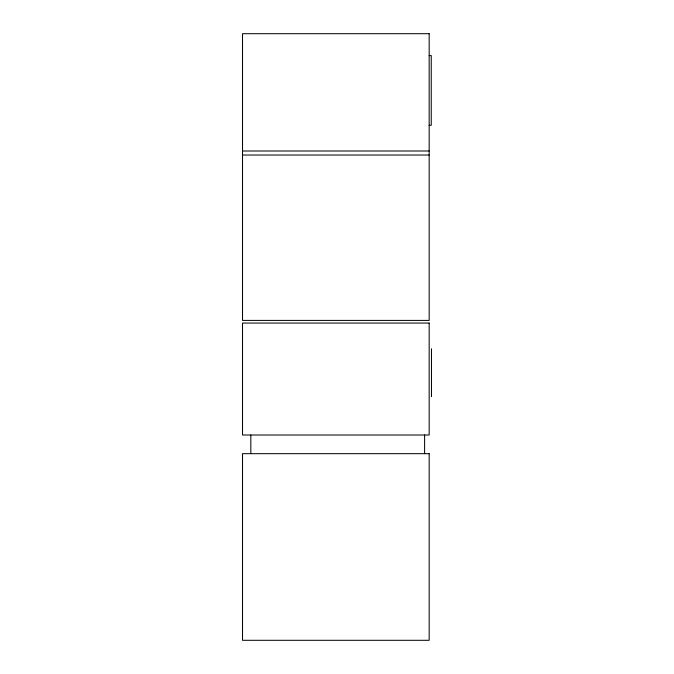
<?xml version="1.0" encoding="UTF-8"?>
<svg xmlns="http://www.w3.org/2000/svg" width="674" height="674" viewBox="0 0 674 674"><rect width="100%" height="100%" fill="white"/><g stroke="black" fill="none" stroke-linecap="round" stroke-linejoin="round"><path stroke-width="1.01" d="M429.169 55.588L431.25 55.588L431.25 125.271L429.169 125.271M242.522 151.001L429.169 151.001M242.522 155.028L429.169 155.028M431.478 348.77L431.478 396.641M424.603 435.008L424.603 453.669M250.829 435.008L250.829 453.669M429.169 33.7L242.522 33.7L242.522 320.411L429.169 320.411L429.169 33.7M429.169 323.057L242.522 323.057L242.522 435.008L429.169 435.008L429.169 323.057M429.169 453.669L242.522 453.669L242.522 640.3L429.169 640.3L429.169 453.669"/></g></svg>
